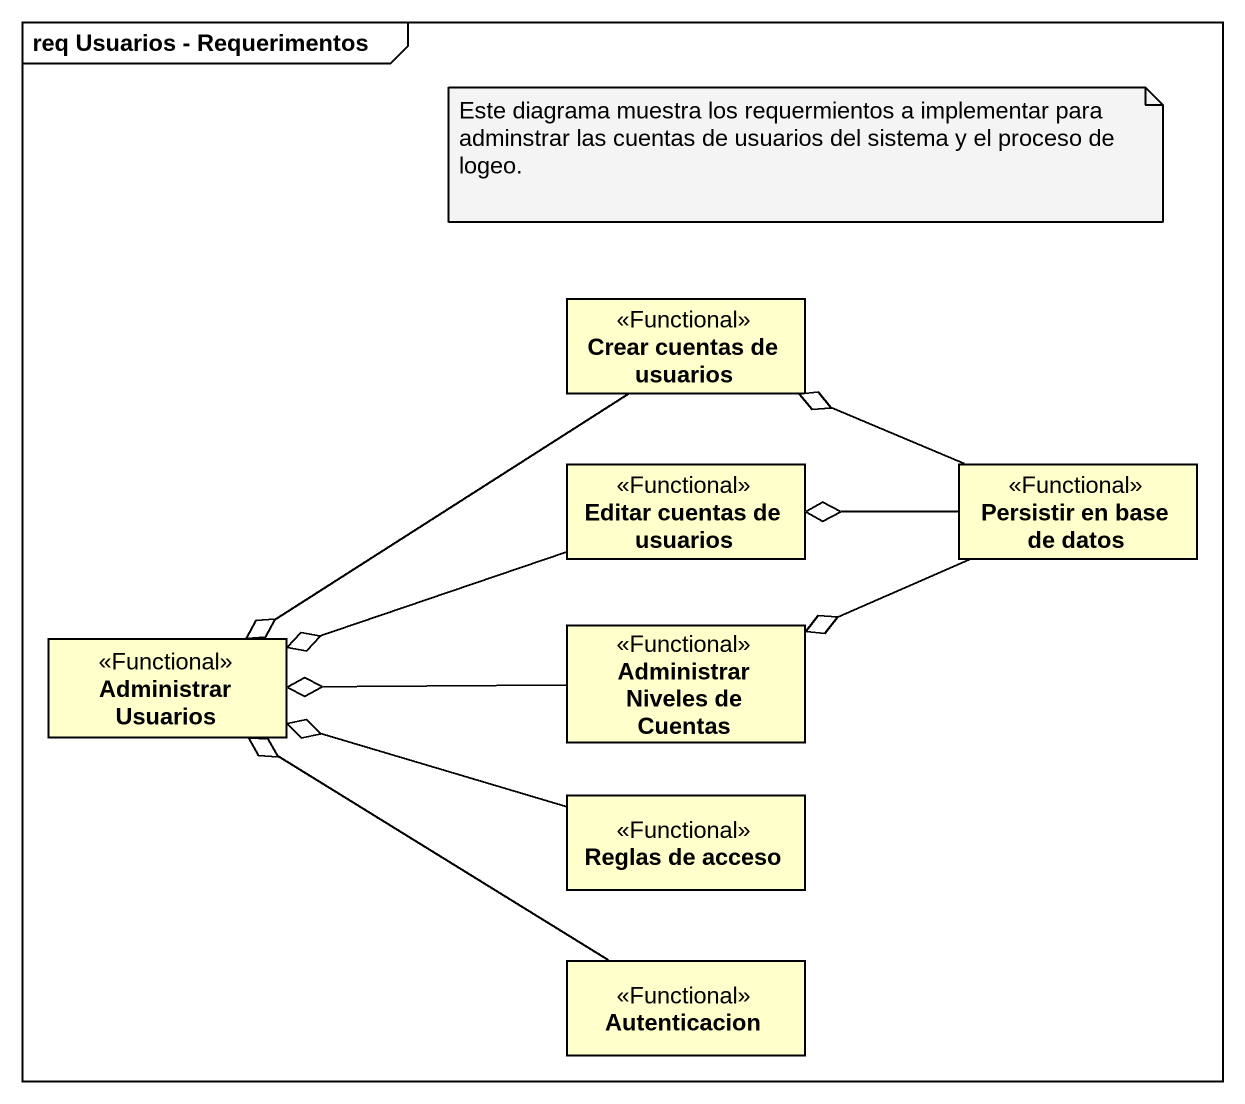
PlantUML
@startuml
mainframe req Usuarios - Requerimentos
hide circle
hide empty members
class "Crear cuentas de usuarios" as Crear_cuentas_de_usuarios <<Functional>>
class "Editar cuentas de usuarios" as Editar_cuentas_de_usuarios <<Functional>>
class "Persistir en base de datos" as Persistir_en_base_de_datos <<Functional>>
class "Administrar Usuarios" as Administrar_Usuarios <<Functional>>
class "Administrar Niveles de Cuentas" as Administrar_Niveles_de <<Functional>>
class "Reglas de acceso" as Reglas_de_acceso <<Functional>>
class Autenticacion <<Functional>>
Crear_cuentas_de_usuarios --o Administrar_Usuarios
Editar_cuentas_de_usuarios -left-o Administrar_Usuarios
Persistir_en_base_de_datos -left-o Crear_cuentas_de_usuarios
Persistir_en_base_de_datos -left-o Editar_cuentas_de_usuarios
Persistir_en_base_de_datos -left-o Administrar_Niveles_de
Administrar_Niveles_de -left-o Administrar_Usuarios
Reglas_de_acceso -left-o Administrar_Usuarios
Autenticacion -up-o Administrar_Usuarios
note as N1
  Este diagrama muestra los requermientos a implementar para adminstrar las cuentas de usuarios del sistema y el proceso de logeo.
end note
@enduml
